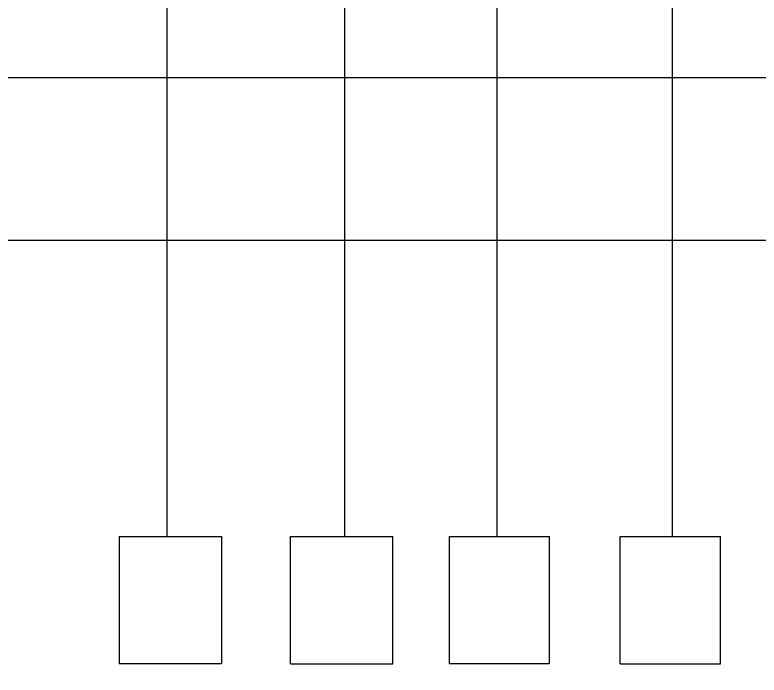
# Model space of a CAD drawing. Header units: centimetres. Extents: x -20.7 to 20.7, y -14.5 to 14.5.
# Drawn here: x 2.216 to 2.971, y 4.587 to 5.256 of the extents above; entities that cross this region are included whole.
import ezdxf

# ---------------------------------------------------------------- set-up
doc = ezdxf.new("R2010")
doc.units = ezdxf.units.CM
doc.header["$MEASUREMENT"] = 0
doc.layers.add('layer 1', color=7, linetype='Continuous')

msp = doc.modelspace()

# ---------------------------------------------------------------- linework, layer by layer
at = {"layer": 'layer 1', "lineweight": 9}
msp.add_open_spline([(19.88612, 13.89874), (19.88612, 13.89874), (-20.11465, 13.89874), (-20.11465, 13.89874), (-20.11465, 13.89874), (-20.11465, 13.89874), (-20.11465, -13.80208), (-20.11465, -13.80208)], degree=3, knots=[0, 0, 0, 0, 0.333333, 0.333333, 0.333333, 0.333333, 1, 1, 1, 1], dxfattribs=at)
at = {"layer": 'layer 1', "lineweight": 20}
msp.add_open_spline([(5.21338, 0.01129), (5.21338, 0.01129), (5.19645, 0.51082), (5.19645, 0.51082), (5.19645, 0.51082), (5.19645, 0.51082), (1.60023, 0.51082), (1.60023, 0.51082), (1.60023, 0.51082), (1.60023, 0.51082), (1.58542, 0.01129), (1.58542, 0.01129), (1.58542, 0.01129), (1.58542, 0.01129), (-1.07312, 0.01129), (-1.07312, 0.01129), (-1.07312, 0.01129), (-1.07312, 0.01129), (-1.11333, 2.36079), (-1.11333, 2.36079), (-1.11333, 2.36079), (-1.11333, 2.36079), (-1.10063, 3.21169), (-1.10063, 3.21169), (-1.10063, 3.21169), (-1.10063, 3.21169), (-0.06347, 3.21169), (-0.06347, 3.21169), (-0.06347, 3.21169), (-0.06347, 3.21169), (-0.01902, 5.86176), (-0.01902, 5.86176), (-0.01902, 5.86176), (-0.01902, 5.86176), (1.13668, 5.86176), (1.13668, 5.86176), (1.13668, 5.86176), (1.13668, 5.86176), (1.16843, 7.76252), (1.16843, 7.76252), (1.16843, 7.76252), (1.16843, 7.76252), (5.60497, 7.76252), (5.60497, 7.76252), (5.60497, 7.76252), (5.60497, 7.76252), (5.63672, 5.86176), (5.63672, 5.86176), (5.63672, 5.86176), (5.63672, 5.86176), (6.79242, 5.86176), (6.79242, 5.86176), (6.79242, 5.86176), (6.79242, 5.86176), (6.83687, 3.21169), (6.83687, 3.21169), (6.83687, 3.21169), (6.83687, 3.21169), (7.87192, 3.21169), (7.87192, 3.21169), (7.87192, 3.21169), (7.87192, 3.21169), (7.88673, 2.36079), (7.88673, 2.36079), (7.88673, 2.36079), (7.88673, 2.36079), (7.84652, 0.01129), (7.84652, 0.01129), (7.84652, 0.01129), (7.84652, 0.01129), (5.21338, 0.01129), (5.21338, 0.01129)], degree=3, knots=[0, 0, 0, 0, 0.052632, 0.052632, 0.052632, 0.052632, 0.105263, 0.105263, 0.105263, 0.105263, 0.157895, 0.157895, 0.157895, 0.157895, 0.210526, 0.210526, 0.210526, 0.210526, 0.263158, 0.263158, 0.263158, 0.263158, 0.315789, 0.315789, 0.315789, 0.315789, 0.368421, 0.368421, 0.368421, 0.368421, 0.421053, 0.421053, 0.421053, 0.421053, 0.473684, 0.473684, 0.473684, 0.473684, 0.526316, 0.526316, 0.526316, 0.526316, 0.578947, 0.578947, 0.578947, 0.578947, 0.631579, 0.631579, 0.631579, 0.631579, 0.684211, 0.684211, 0.684211, 0.684211, 0.736842, 0.736842, 0.736842, 0.736842, 0.789474, 0.789474, 0.789474, 0.789474, 0.842105, 0.842105, 0.842105, 0.842105, 0.894737, 0.894737, 0.894737, 0.894737, 1, 1, 1, 1], dxfattribs=at)
at = {"layer": 'layer 1', "lineweight": 25}
for points in [[(0.58635, 5.63951), (0.58635, 5.63951), (6.18705, 5.63951), (6.18705, 5.63951), (6.18705, 5.63951), (6.18705, 5.63951), (6.18705, 2.46239), (6.18705, 2.46239)], [(2.42573, 4.72722), (2.42573, 4.72722), (2.42573, 4.59811), (2.42573, 4.59811), (2.42573, 4.59811), (2.42573, 4.59811), (2.32202, 4.59811), (2.32202, 4.59811)], [(2.75805, 4.72722), (2.75805, 4.72722), (2.75805, 4.59811), (2.75805, 4.59811), (2.75805, 4.59811), (2.75805, 4.59811), (2.65645, 4.59811), (2.65645, 4.59811)]]:
    msp.add_open_spline(points, degree=3, knots=[0, 0, 0, 0, 0.333333, 0.333333, 0.333333, 0.333333, 1, 1, 1, 1], dxfattribs=at)
for points in [[(2.3707, 4.72722), (2.3707, 4.72722), (2.3707, 5.52097), (2.3707, 5.52097)], [(2.55062, 4.72722), (2.55062, 4.72722), (2.55062, 5.52097), (2.55062, 5.52097)], [(2.70513, 4.72722), (2.70513, 4.72722), (2.70513, 5.35587), (2.70513, 5.35587)], [(2.88293, 4.72722), (2.88293, 4.72722), (2.88293, 5.35587), (2.88293, 5.35587)], [(0.9991, 5.19289), (0.9991, 5.19289), (3.61742, 5.19289), (3.61742, 5.19289)], [(0.9991, 5.02779), (0.9991, 5.02779), (3.61742, 5.02779), (3.61742, 5.02779)], [(2.32202, 4.72722), (2.32202, 4.72722), (2.42573, 4.72722), (2.42573, 4.72722)], [(2.32202, 4.72722), (2.32202, 4.72722), (2.32202, 4.59811), (2.32202, 4.59811)], [(2.49558, 4.72722), (2.49558, 4.72722), (2.5993, 4.72722), (2.5993, 4.72722)], [(2.49558, 4.59811), (2.49558, 4.59811), (2.49558, 4.72722), (2.49558, 4.72722)], [(2.5993, 4.59811), (2.5993, 4.59811), (2.5993, 4.72722), (2.5993, 4.72722)], [(2.65645, 4.72722), (2.65645, 4.72722), (2.75805, 4.72722), (2.75805, 4.72722)], [(2.65645, 4.72722), (2.65645, 4.72722), (2.65645, 4.59811), (2.65645, 4.59811)], [(2.83002, 4.72722), (2.83002, 4.72722), (2.93162, 4.72722), (2.93162, 4.72722)], [(2.83002, 4.59811), (2.83002, 4.59811), (2.83002, 4.72722), (2.83002, 4.72722)], [(2.93162, 4.59811), (2.93162, 4.59811), (2.93162, 4.72722), (2.93162, 4.72722)], [(2.49558, 4.59811), (2.49558, 4.59811), (2.5993, 4.59811), (2.5993, 4.59811)], [(2.83002, 4.59811), (2.83002, 4.59811), (2.93162, 4.59811), (2.93162, 4.59811)]]:
    msp.add_open_spline(points, degree=3, dxfattribs=at)

doc.saveas('drawing.dxf')
